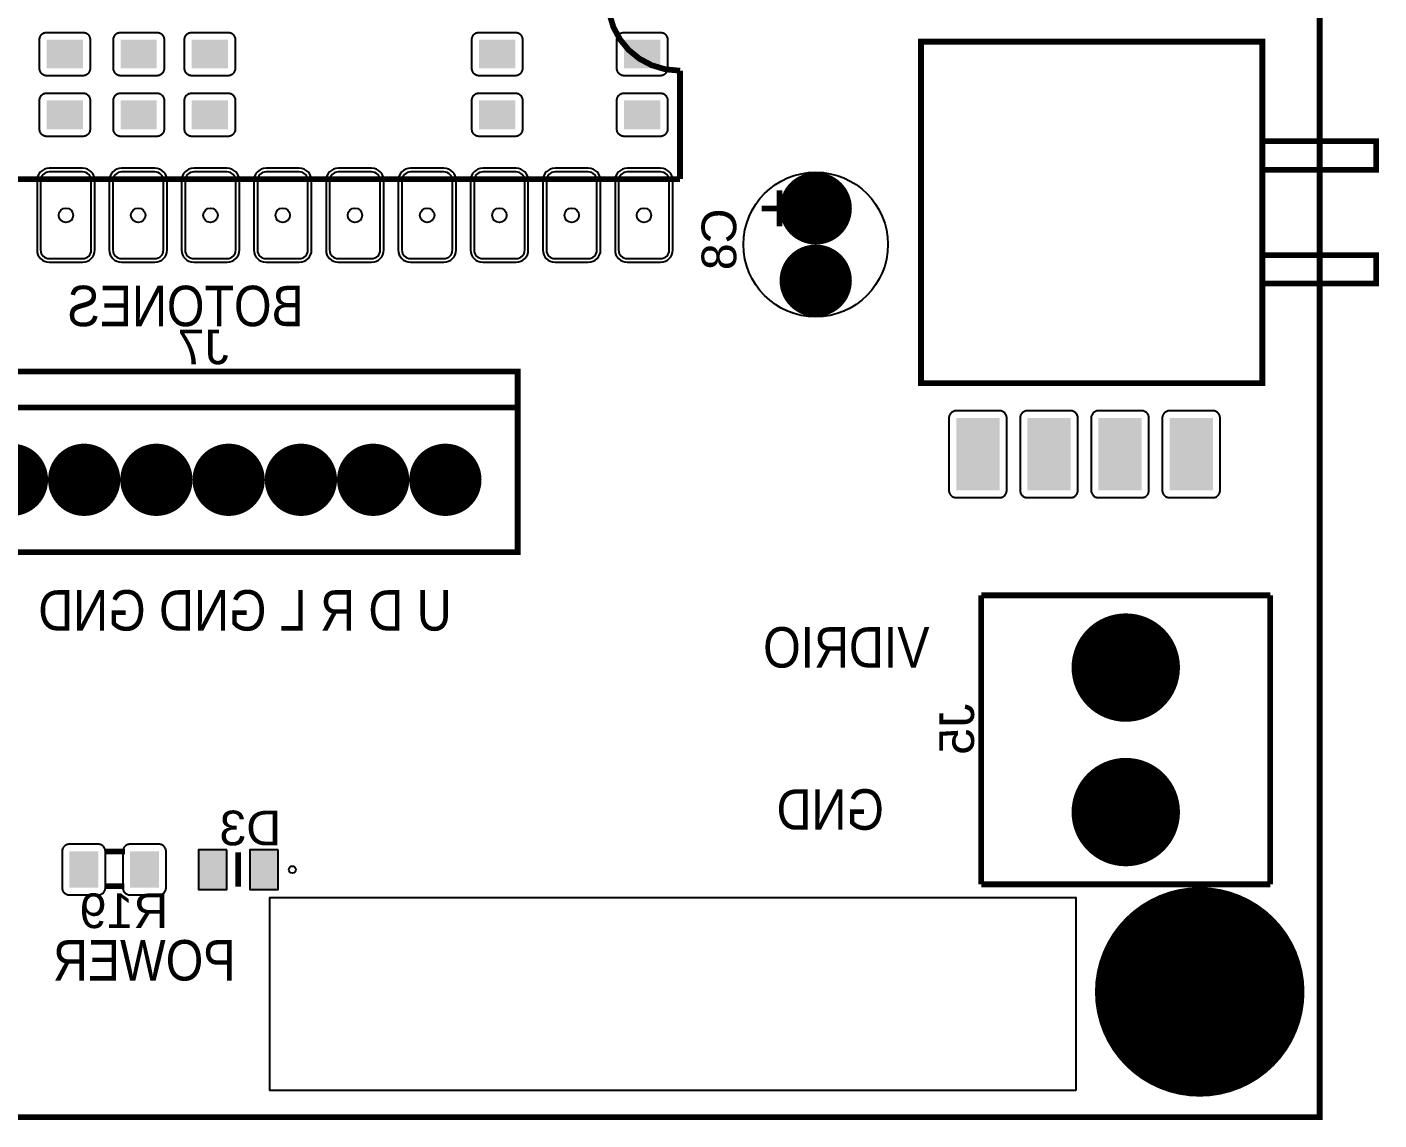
# Model space of a CAD drawing. Header units: inches. Extents: x -2.86 to 2.86, y -1.73 to 1.73.
# Drawn here: x 0.989 to 2.86, y -1.73 to -0.218 of the extents above; entities that cross this region are included whole.
import ezdxf

# ---------------------------------------------------------------- set-up
doc = ezdxf.new("R2010")
doc.units = ezdxf.units.IN
doc.layers.get('0').update_dxf_attribs({"linetype": 'CONTINUOUS'})

# ---------------------------------------------------------------- blocks, each defined once
blk = doc.blocks.new('RPAD')
blk.add_trace([(-0.5, -0.5), (-0.5, 0.5), (0.5, -0.5), (0.5, 0.5)])
blk = doc.blocks.new('EPAD')
at = {"const_width": 0.5}
blk.add_lwpolyline([(-0.25, 0, 1), (0.25, 0, 1)], format="xyb", close=True, dxfattribs=at)

msp = doc.modelspace()

# ---------------------------------------------------------------- linework, layer by layer
for points, const_width in [([(-2.856299, -1.725984), (2.778189, -1.725984), (2.778189, 1.725984), (-2.856299, 1.725984), (-2.856299, -1.725984)], 0.008), ([(-2.856299, -1.725984), (2.778189, -1.725984), (2.778189, 1.725984), (-2.856299, 1.725984), (-2.856299, -1.725984)], 0.008), ([(-2.856299, -1.725984), (2.778189, -1.725984), (2.778189, 1.725984), (-2.856299, 1.725984), (-2.856299, -1.725984)], 0.008), ([(1.792913, -0.177953), (1.794913, -0.198615), (1.800663, -0.217625), (1.809788, -0.234642), (1.821913, -0.249328), (1.836663, -0.261341), (1.853663, -0.270343), (1.872539, -0.275994), (1.892913, -0.277953)], 0.008), ([(1.792913, -0.177953), (1.794913, -0.198615), (1.800663, -0.217625), (1.809788, -0.234642), (1.821913, -0.249328), (1.836663, -0.261341), (1.853663, -0.270343), (1.872539, -0.275994), (1.892913, -0.277953)], 0.008), ([(1.792913, -0.177953), (1.794913, -0.198615), (1.800663, -0.217625), (1.809788, -0.234642), (1.821913, -0.249328), (1.836663, -0.261341), (1.853663, -0.270343), (1.872539, -0.275994), (1.892913, -0.277953)], 0.008), ([(2.226378, -0.710236), (2.698819, -0.710236), (2.698819, -0.237795), (2.226378, -0.237795), (2.226378, -0.710236)], 0.008), ([(2.226378, -0.710236), (2.698819, -0.710236), (2.698819, -0.237795), (2.226378, -0.237795), (2.226378, -0.710236)], 0.008), ([(2.226378, -0.710236), (2.698819, -0.710236), (2.698819, -0.237795), (2.226378, -0.237795), (2.226378, -0.710236)], 0.008), ([(1.892913, -0.427953), (1.892913, -0.277953)], 0.008), ([(1.892913, -0.427953), (1.892913, -0.277953)], 0.008), ([(1.892913, -0.427953), (1.892913, -0.277953)], 0.008), ([(2.698819, -0.414961), (2.856299, -0.414961), (2.856299, -0.375591), (2.698819, -0.375591), (2.698819, -0.414961)], 0.008), ([(2.698819, -0.414961), (2.856299, -0.414961), (2.856299, -0.375591), (2.698819, -0.375591), (2.698819, -0.414961)], 0.008), ([(2.698819, -0.414961), (2.856299, -0.414961), (2.856299, -0.375591), (2.698819, -0.375591), (2.698819, -0.414961)], 0.008), ([(1.892913, -0.427953), (-0.107087, -0.427953)], 0.008), ([(1.892913, -0.427953), (-0.107087, -0.427953)], 0.008), ([(1.892913, -0.427953), (-0.107087, -0.427953)], 0.008), ([(2.030709, -0.443504), (2.030709, -0.493504)], 0.008), ([(2.030709, -0.443504), (2.030709, -0.493504)], 0.008), ([(2.030709, -0.443504), (2.030709, -0.493504)], 0.008), ([(2.005709, -0.468504), (2.055709, -0.468504)], 0.008), ([(2.005709, -0.468504), (2.055709, -0.468504)], 0.008), ([(2.005709, -0.468504), (2.055709, -0.468504)], 0.008), ([(2.698819, -0.572441), (2.856299, -0.572441), (2.856299, -0.533071), (2.698819, -0.533071), (2.698819, -0.572441)], 0.008), ([(2.698819, -0.572441), (2.856299, -0.572441), (2.856299, -0.533071), (2.698819, -0.533071), (2.698819, -0.572441)], 0.008), ([(2.698819, -0.572441), (2.856299, -0.572441), (2.856299, -0.533071), (2.698819, -0.533071), (2.698819, -0.572441)], 0.008), ([(0.76811, -0.944094), (1.66811, -0.944094), (1.66811, -0.694094), (0.76811, -0.694094), (0.76811, -0.944094)], 0.008), ([(0.76811, -0.944094), (1.66811, -0.944094), (1.66811, -0.694094), (0.76811, -0.694094), (0.76811, -0.944094)], 0.008), ([(0.76811, -0.944094), (1.66811, -0.944094), (1.66811, -0.694094), (0.76811, -0.694094), (0.76811, -0.944094)], 0.008), ([(1.66811, -0.744094), (0.76811, -0.744094)], 0.008), ([(1.66811, -0.744094), (0.76811, -0.744094)], 0.008), ([(1.66811, -0.744094), (0.76811, -0.744094)], 0.008), ([(2.309843, -1.003937), (2.709843, -1.003937)], 0.008), ([(2.309843, -1.003937), (2.309843, -1.403937)], 0.008), ([(2.309843, -1.003937), (2.709843, -1.003937)], 0.008), ([(2.309843, -1.003937), (2.309843, -1.403937)], 0.008), ([(2.309843, -1.003937), (2.709843, -1.003937)], 0.008), ([(2.309843, -1.003937), (2.309843, -1.403937)], 0.008), ([(2.709843, -1.003937), (2.709843, -1.403937)], 0.008), ([(2.709843, -1.003937), (2.709843, -1.403937)], 0.008), ([(2.709843, -1.003937), (2.709843, -1.403937)], 0.008), ([(1.096575, -1.358465), (1.124575, -1.358465)], 0.008), ([(1.096575, -1.358465), (1.124575, -1.358465)], 0.008), ([(1.096575, -1.358465), (1.124575, -1.358465)], 0.008), ([(1.281496, -1.359843), (1.281496, -1.407087)], 0.007874), ([(1.281496, -1.359843), (1.281496, -1.407087)], 0.007874), ([(1.281496, -1.359843), (1.281496, -1.407087)], 0.007874), ([(1.096575, -1.406465), (1.123575, -1.406465)], 0.008), ([(1.096575, -1.406465), (1.123575, -1.406465)], 0.008), ([(1.096575, -1.406465), (1.123575, -1.406465)], 0.008), ([(2.309843, -1.403937), (2.709843, -1.403937)], 0.008), ([(2.309843, -1.403937), (2.709843, -1.403937)], 0.008), ([(2.309843, -1.403937), (2.709843, -1.403937)], 0.008)]:
    msp.add_lwpolyline(points, dxfattribs=dict(const_width=const_width))
for points in [[(1.006339, -0.27485), (1.006339, -0.23485), (1.006389, -0.233811), (1.006537, -0.232806), (1.00678, -0.231839), (1.00711, -0.230915), (1.007525, -0.230039), (1.00802, -0.229215), (1.008589, -0.228447), (1.009229, -0.227741), (1.009935, -0.227101), (1.010703, -0.226531), (1.011527, -0.226037), (1.012403, -0.225622), (1.013327, -0.225291), (1.014294, -0.225049), (1.015299, -0.224901), (1.016339, -0.22485), (1.066339, -0.22485), (1.067378, -0.224901), (1.068383, -0.225049), (1.06935, -0.225291), (1.070274, -0.225622), (1.07115, -0.226037), (1.071974, -0.226531), (1.072742, -0.227101), (1.073448, -0.227741), (1.074088, -0.228447), (1.074657, -0.229215), (1.075152, -0.230039), (1.075567, -0.230915), (1.075898, -0.231839), (1.07614, -0.232806), (1.076288, -0.233811), (1.076339, -0.23485), (1.076339, -0.27485), (1.076288, -0.27589), (1.07614, -0.276895), (1.075898, -0.277862), (1.075567, -0.278786), (1.075152, -0.279662), (1.074657, -0.280486), (1.074088, -0.281254), (1.073448, -0.28196), (1.072742, -0.2826), (1.071974, -0.283169), (1.07115, -0.283664), (1.070274, -0.284079), (1.06935, -0.284409), (1.068383, -0.284652), (1.067378, -0.2848), (1.066339, -0.28485), (1.016339, -0.28485), (1.015299, -0.2848), (1.014294, -0.284652), (1.013327, -0.284409), (1.012403, -0.284079), (1.011527, -0.283664), (1.010703, -0.283169), (1.009935, -0.2826), (1.009229, -0.28196), (1.008589, -0.281254), (1.00802, -0.280486), (1.007525, -0.279662), (1.00711, -0.278786), (1.00678, -0.277862), (1.006537, -0.276895), (1.006389, -0.27589), (1.006339, -0.27485)], [(1.108701, -0.27485), (1.108701, -0.23485), (1.108751, -0.233811), (1.1089, -0.232806), (1.109142, -0.231839), (1.109472, -0.230915), (1.109887, -0.230039), (1.110382, -0.229215), (1.110951, -0.228447), (1.111591, -0.227741), (1.112298, -0.227101), (1.113065, -0.226531), (1.113889, -0.226037), (1.114765, -0.225622), (1.115689, -0.225291), (1.116656, -0.225049), (1.117661, -0.224901), (1.118701, -0.22485), (1.168701, -0.22485), (1.16974, -0.224901), (1.170745, -0.225049), (1.171712, -0.225291), (1.172636, -0.225622), (1.173513, -0.226037), (1.174337, -0.226531), (1.175104, -0.227101), (1.17581, -0.227741), (1.17645, -0.228447), (1.17702, -0.229215), (1.177515, -0.230039), (1.177929, -0.230915), (1.17826, -0.231839), (1.178502, -0.232806), (1.17865, -0.233811), (1.178701, -0.23485), (1.178701, -0.27485), (1.17865, -0.27589), (1.178502, -0.276895), (1.17826, -0.277862), (1.177929, -0.278786), (1.177515, -0.279662), (1.17702, -0.280486), (1.17645, -0.281254), (1.17581, -0.28196), (1.175104, -0.2826), (1.174337, -0.283169), (1.173513, -0.283664), (1.172636, -0.284079), (1.171712, -0.284409), (1.170745, -0.284652), (1.16974, -0.2848), (1.168701, -0.28485), (1.118701, -0.28485), (1.117661, -0.2848), (1.116656, -0.284652), (1.115689, -0.284409), (1.114765, -0.284079), (1.113889, -0.283664), (1.113065, -0.283169), (1.112298, -0.2826), (1.111591, -0.28196), (1.110951, -0.281254), (1.110382, -0.280486), (1.109887, -0.279662), (1.109472, -0.278786), (1.109142, -0.277862), (1.1089, -0.276895), (1.108751, -0.27589), (1.108701, -0.27485)], [(1.207126, -0.27485), (1.207126, -0.23485), (1.207176, -0.233811), (1.207325, -0.232806), (1.207567, -0.231839), (1.207898, -0.230915), (1.208312, -0.230039), (1.208807, -0.229215), (1.209376, -0.228447), (1.210017, -0.227741), (1.210723, -0.227101), (1.21149, -0.226531), (1.212314, -0.226037), (1.213191, -0.225622), (1.214115, -0.225291), (1.215081, -0.225049), (1.216087, -0.224901), (1.217126, -0.22485), (1.267126, -0.22485), (1.268165, -0.224901), (1.26917, -0.225049), (1.270137, -0.225291), (1.271061, -0.225622), (1.271938, -0.226037), (1.272762, -0.226531), (1.273529, -0.227101), (1.274235, -0.227741), (1.274876, -0.228447), (1.275445, -0.229215), (1.27594, -0.230039), (1.276354, -0.230915), (1.276685, -0.231839), (1.276927, -0.232806), (1.277076, -0.233811), (1.277126, -0.23485), (1.277126, -0.27485), (1.277076, -0.27589), (1.276927, -0.276895), (1.276685, -0.277862), (1.276354, -0.278786), (1.27594, -0.279662), (1.275445, -0.280486), (1.274876, -0.281254), (1.274235, -0.28196), (1.273529, -0.2826), (1.272762, -0.283169), (1.271938, -0.283664), (1.271061, -0.284079), (1.270137, -0.284409), (1.26917, -0.284652), (1.268165, -0.2848), (1.267126, -0.28485), (1.217126, -0.28485), (1.216087, -0.2848), (1.215081, -0.284652), (1.214115, -0.284409), (1.213191, -0.284079), (1.212314, -0.283664), (1.21149, -0.283169), (1.210723, -0.2826), (1.210017, -0.28196), (1.209376, -0.281254), (1.208807, -0.280486), (1.208312, -0.279662), (1.207898, -0.278786), (1.207567, -0.277862), (1.207325, -0.276895), (1.207176, -0.27589), (1.207126, -0.27485)], [(1.674764, -0.23485), (1.674764, -0.27485), (1.674713, -0.27589), (1.674565, -0.276895), (1.674323, -0.277862), (1.673992, -0.278786), (1.673578, -0.279662), (1.673083, -0.280486), (1.672513, -0.281254), (1.671873, -0.28196), (1.671167, -0.2826), (1.6704, -0.283169), (1.669576, -0.283664), (1.668699, -0.284079), (1.667775, -0.284409), (1.666808, -0.284652), (1.665803, -0.2848), (1.664764, -0.28485), (1.614764, -0.28485), (1.613724, -0.2848), (1.612719, -0.284652), (1.611752, -0.284409), (1.610828, -0.284079), (1.609952, -0.283664), (1.609128, -0.283169), (1.608361, -0.2826), (1.607654, -0.28196), (1.607014, -0.281254), (1.606445, -0.280486), (1.60595, -0.279662), (1.605535, -0.278786), (1.605205, -0.277862), (1.604963, -0.276895), (1.604814, -0.27589), (1.604764, -0.27485), (1.604764, -0.23485), (1.604814, -0.233811), (1.604963, -0.232806), (1.605205, -0.231839), (1.605535, -0.230915), (1.60595, -0.230039), (1.606445, -0.229215), (1.607014, -0.228447), (1.607654, -0.227741), (1.608361, -0.227101), (1.609128, -0.226531), (1.609952, -0.226037), (1.610828, -0.225622), (1.611752, -0.225291), (1.612719, -0.225049), (1.613724, -0.224901), (1.614764, -0.22485), (1.664764, -0.22485), (1.665803, -0.224901), (1.666808, -0.225049), (1.667775, -0.225291), (1.668699, -0.225622), (1.669576, -0.226037), (1.6704, -0.226531), (1.671167, -0.227101), (1.671873, -0.227741), (1.672513, -0.228447), (1.673083, -0.229215), (1.673578, -0.230039), (1.673992, -0.230915), (1.674323, -0.231839), (1.674565, -0.232806), (1.674713, -0.233811), (1.674764, -0.23485)], [(1.805551, -0.27485), (1.805551, -0.23485), (1.805602, -0.233811), (1.80575, -0.232806), (1.805992, -0.231839), (1.806323, -0.230915), (1.806737, -0.230039), (1.807232, -0.229215), (1.807802, -0.228447), (1.808442, -0.227741), (1.809148, -0.227101), (1.809915, -0.226531), (1.810739, -0.226037), (1.811616, -0.225622), (1.81254, -0.225291), (1.813507, -0.225049), (1.814512, -0.224901), (1.815551, -0.22485), (1.865551, -0.22485), (1.866591, -0.224901), (1.867596, -0.225049), (1.868563, -0.225291), (1.869487, -0.225622), (1.870363, -0.226037), (1.871187, -0.226531), (1.871954, -0.227101), (1.872661, -0.227741), (1.873301, -0.228447), (1.87387, -0.229215), (1.874365, -0.230039), (1.87478, -0.230915), (1.87511, -0.231839), (1.875352, -0.232806), (1.875501, -0.233811), (1.875551, -0.23485), (1.875551, -0.27485), (1.875501, -0.27589), (1.875352, -0.276895), (1.87511, -0.277862), (1.87478, -0.278786), (1.874365, -0.279662), (1.87387, -0.280486), (1.873301, -0.281254), (1.872661, -0.28196), (1.871954, -0.2826), (1.871187, -0.283169), (1.870363, -0.283664), (1.869487, -0.284079), (1.868563, -0.284409), (1.867596, -0.284652), (1.866591, -0.2848), (1.865551, -0.28485), (1.815551, -0.28485), (1.814512, -0.2848), (1.813507, -0.284652), (1.81254, -0.284409), (1.811616, -0.284079), (1.810739, -0.283664), (1.809915, -0.283169), (1.809148, -0.2826), (1.808442, -0.28196), (1.807802, -0.281254), (1.807232, -0.280486), (1.806737, -0.279662), (1.806323, -0.278786), (1.805992, -0.277862), (1.80575, -0.276895), (1.805602, -0.27589), (1.805551, -0.27485)], [(1.006339, -0.35885), (1.006339, -0.31885), (1.006389, -0.317811), (1.006537, -0.316806), (1.00678, -0.315839), (1.00711, -0.314915), (1.007525, -0.314039), (1.00802, -0.313215), (1.008589, -0.312447), (1.009229, -0.311741), (1.009935, -0.311101), (1.010703, -0.310531), (1.011527, -0.310037), (1.012403, -0.309622), (1.013327, -0.309291), (1.014294, -0.309049), (1.015299, -0.308901), (1.016339, -0.30885), (1.066339, -0.30885), (1.067378, -0.308901), (1.068383, -0.309049), (1.06935, -0.309291), (1.070274, -0.309622), (1.07115, -0.310037), (1.071974, -0.310531), (1.072742, -0.311101), (1.073448, -0.311741), (1.074088, -0.312447), (1.074657, -0.313215), (1.075152, -0.314039), (1.075567, -0.314915), (1.075898, -0.315839), (1.07614, -0.316806), (1.076288, -0.317811), (1.076339, -0.31885), (1.076339, -0.35885), (1.076288, -0.35989), (1.07614, -0.360895), (1.075898, -0.361862), (1.075567, -0.362786), (1.075152, -0.363662), (1.074657, -0.364486), (1.074088, -0.365254), (1.073448, -0.36596), (1.072742, -0.3666), (1.071974, -0.367169), (1.07115, -0.367664), (1.070274, -0.368079), (1.06935, -0.368409), (1.068383, -0.368652), (1.067378, -0.3688), (1.066339, -0.36885), (1.016339, -0.36885), (1.015299, -0.3688), (1.014294, -0.368652), (1.013327, -0.368409), (1.012403, -0.368079), (1.011527, -0.367664), (1.010703, -0.367169), (1.009935, -0.3666), (1.009229, -0.36596), (1.008589, -0.365254), (1.00802, -0.364486), (1.007525, -0.363662), (1.00711, -0.362786), (1.00678, -0.361862), (1.006537, -0.360895), (1.006389, -0.35989), (1.006339, -0.35885)], [(1.108701, -0.35885), (1.108701, -0.31885), (1.108751, -0.317811), (1.1089, -0.316806), (1.109142, -0.315839), (1.109472, -0.314915), (1.109887, -0.314039), (1.110382, -0.313215), (1.110951, -0.312447), (1.111591, -0.311741), (1.112298, -0.311101), (1.113065, -0.310531), (1.113889, -0.310037), (1.114765, -0.309622), (1.115689, -0.309291), (1.116656, -0.309049), (1.117661, -0.308901), (1.118701, -0.30885), (1.168701, -0.30885), (1.16974, -0.308901), (1.170745, -0.309049), (1.171712, -0.309291), (1.172636, -0.309622), (1.173513, -0.310037), (1.174337, -0.310531), (1.175104, -0.311101), (1.17581, -0.311741), (1.17645, -0.312447), (1.17702, -0.313215), (1.177515, -0.314039), (1.177929, -0.314915), (1.17826, -0.315839), (1.178502, -0.316806), (1.17865, -0.317811), (1.178701, -0.31885), (1.178701, -0.35885), (1.17865, -0.35989), (1.178502, -0.360895), (1.17826, -0.361862), (1.177929, -0.362786), (1.177515, -0.363662), (1.17702, -0.364486), (1.17645, -0.365254), (1.17581, -0.36596), (1.175104, -0.3666), (1.174337, -0.367169), (1.173513, -0.367664), (1.172636, -0.368079), (1.171712, -0.368409), (1.170745, -0.368652), (1.16974, -0.3688), (1.168701, -0.36885), (1.118701, -0.36885), (1.117661, -0.3688), (1.116656, -0.368652), (1.115689, -0.368409), (1.114765, -0.368079), (1.113889, -0.367664), (1.113065, -0.367169), (1.112298, -0.3666), (1.111591, -0.36596), (1.110951, -0.365254), (1.110382, -0.364486), (1.109887, -0.363662), (1.109472, -0.362786), (1.109142, -0.361862), (1.1089, -0.360895), (1.108751, -0.35989), (1.108701, -0.35885)], [(1.207126, -0.35885), (1.207126, -0.31885), (1.207176, -0.317811), (1.207325, -0.316806), (1.207567, -0.315839), (1.207898, -0.314915), (1.208312, -0.314039), (1.208807, -0.313215), (1.209376, -0.312447), (1.210017, -0.311741), (1.210723, -0.311101), (1.21149, -0.310531), (1.212314, -0.310037), (1.213191, -0.309622), (1.214115, -0.309291), (1.215081, -0.309049), (1.216087, -0.308901), (1.217126, -0.30885), (1.267126, -0.30885), (1.268165, -0.308901), (1.26917, -0.309049), (1.270137, -0.309291), (1.271061, -0.309622), (1.271938, -0.310037), (1.272762, -0.310531), (1.273529, -0.311101), (1.274235, -0.311741), (1.274876, -0.312447), (1.275445, -0.313215), (1.27594, -0.314039), (1.276354, -0.314915), (1.276685, -0.315839), (1.276927, -0.316806), (1.277076, -0.317811), (1.277126, -0.31885), (1.277126, -0.35885), (1.277076, -0.35989), (1.276927, -0.360895), (1.276685, -0.361862), (1.276354, -0.362786), (1.27594, -0.363662), (1.275445, -0.364486), (1.274876, -0.365254), (1.274235, -0.36596), (1.273529, -0.3666), (1.272762, -0.367169), (1.271938, -0.367664), (1.271061, -0.368079), (1.270137, -0.368409), (1.26917, -0.368652), (1.268165, -0.3688), (1.267126, -0.36885), (1.217126, -0.36885), (1.216087, -0.3688), (1.215081, -0.368652), (1.214115, -0.368409), (1.213191, -0.368079), (1.212314, -0.367664), (1.21149, -0.367169), (1.210723, -0.3666), (1.210017, -0.36596), (1.209376, -0.365254), (1.208807, -0.364486), (1.208312, -0.363662), (1.207898, -0.362786), (1.207567, -0.361862), (1.207325, -0.360895), (1.207176, -0.35989), (1.207126, -0.35885)], [(1.674764, -0.31885), (1.674764, -0.35885), (1.674713, -0.35989), (1.674565, -0.360895), (1.674323, -0.361862), (1.673992, -0.362786), (1.673578, -0.363662), (1.673083, -0.364486), (1.672513, -0.365254), (1.671873, -0.36596), (1.671167, -0.3666), (1.6704, -0.367169), (1.669576, -0.367664), (1.668699, -0.368079), (1.667775, -0.368409), (1.666808, -0.368652), (1.665803, -0.3688), (1.664764, -0.36885), (1.614764, -0.36885), (1.613724, -0.3688), (1.612719, -0.368652), (1.611752, -0.368409), (1.610828, -0.368079), (1.609952, -0.367664), (1.609128, -0.367169), (1.608361, -0.3666), (1.607654, -0.36596), (1.607014, -0.365254), (1.606445, -0.364486), (1.60595, -0.363662), (1.605535, -0.362786), (1.605205, -0.361862), (1.604963, -0.360895), (1.604814, -0.35989), (1.604764, -0.35885), (1.604764, -0.31885), (1.604814, -0.317811), (1.604963, -0.316806), (1.605205, -0.315839), (1.605535, -0.314915), (1.60595, -0.314039), (1.606445, -0.313215), (1.607014, -0.312447), (1.607654, -0.311741), (1.608361, -0.311101), (1.609128, -0.310531), (1.609952, -0.310037), (1.610828, -0.309622), (1.611752, -0.309291), (1.612719, -0.309049), (1.613724, -0.308901), (1.614764, -0.30885), (1.664764, -0.30885), (1.665803, -0.308901), (1.666808, -0.309049), (1.667775, -0.309291), (1.668699, -0.309622), (1.669576, -0.310037), (1.6704, -0.310531), (1.671167, -0.311101), (1.671873, -0.311741), (1.672513, -0.312447), (1.673083, -0.313215), (1.673578, -0.314039), (1.673992, -0.314915), (1.674323, -0.315839), (1.674565, -0.316806), (1.674713, -0.317811), (1.674764, -0.31885)], [(1.805551, -0.35885), (1.805551, -0.31885), (1.805602, -0.317811), (1.80575, -0.316806), (1.805992, -0.315839), (1.806323, -0.314915), (1.806737, -0.314039), (1.807232, -0.313215), (1.807802, -0.312447), (1.808442, -0.311741), (1.809148, -0.311101), (1.809915, -0.310531), (1.810739, -0.310037), (1.811616, -0.309622), (1.81254, -0.309291), (1.813507, -0.309049), (1.814512, -0.308901), (1.815551, -0.30885), (1.865551, -0.30885), (1.866591, -0.308901), (1.867596, -0.309049), (1.868563, -0.309291), (1.869487, -0.309622), (1.870363, -0.310037), (1.871187, -0.310531), (1.871954, -0.311101), (1.872661, -0.311741), (1.873301, -0.312447), (1.87387, -0.313215), (1.874365, -0.314039), (1.87478, -0.314915), (1.87511, -0.315839), (1.875352, -0.316806), (1.875501, -0.317811), (1.875551, -0.31885), (1.875551, -0.35885), (1.875501, -0.35989), (1.875352, -0.360895), (1.87511, -0.361862), (1.87478, -0.362786), (1.874365, -0.363662), (1.87387, -0.364486), (1.873301, -0.365254), (1.872661, -0.36596), (1.871954, -0.3666), (1.871187, -0.367169), (1.870363, -0.367664), (1.869487, -0.368079), (1.868563, -0.368409), (1.867596, -0.368652), (1.866591, -0.3688), (1.865551, -0.36885), (1.815551, -0.36885), (1.814512, -0.3688), (1.813507, -0.368652), (1.81254, -0.368409), (1.811616, -0.368079), (1.810739, -0.367664), (1.809915, -0.367169), (1.809148, -0.3666), (1.808442, -0.36596), (1.807802, -0.365254), (1.807232, -0.364486), (1.806737, -0.363662), (1.806323, -0.362786), (1.805992, -0.361862), (1.80575, -0.360895), (1.805602, -0.35989), (1.805551, -0.35885)], [(1.065913, -0.412953), (1.019913, -0.412953), (1.016437, -0.413291), (1.013223, -0.414264), (1.010332, -0.41581), (1.007828, -0.417867), (1.005771, -0.420372), (1.004225, -0.423263), (1.003252, -0.426477), (1.002913, -0.429953), (1.002913, -0.525953), (1.003252, -0.529429), (1.004225, -0.532643), (1.005771, -0.535534), (1.007828, -0.538039), (1.010332, -0.540095), (1.013223, -0.541641), (1.016437, -0.542615), (1.019913, -0.542953), (1.065913, -0.542953), (1.069389, -0.542615), (1.072604, -0.541641), (1.075494, -0.540095), (1.077999, -0.538039), (1.080056, -0.535534), (1.081602, -0.532643), (1.082575, -0.529429), (1.082913, -0.525953), (1.082913, -0.429953), (1.082575, -0.426477), (1.081602, -0.423263), (1.080056, -0.420372), (1.077999, -0.417867), (1.075494, -0.41581), (1.072604, -0.414264), (1.069389, -0.413291), (1.065913, -0.412953)], [(1.065913, -0.417953), (1.019913, -0.417953), (1.01746, -0.418191), (1.015191, -0.418878), (1.01315, -0.41997), (1.011382, -0.421422), (1.009931, -0.42319), (1.008839, -0.42523), (1.008152, -0.427499), (1.007913, -0.429953), (1.007913, -0.525953), (1.008152, -0.528406), (1.008839, -0.530676), (1.009931, -0.532716), (1.011382, -0.534484), (1.01315, -0.535936), (1.015191, -0.537027), (1.01746, -0.537714), (1.019913, -0.537953), (1.065913, -0.537953), (1.068367, -0.537714), (1.070636, -0.537027), (1.072676, -0.535936), (1.074444, -0.534484), (1.075896, -0.532716), (1.076987, -0.530676), (1.077674, -0.528406), (1.077913, -0.525953), (1.077913, -0.429953), (1.077674, -0.427499), (1.076987, -0.42523), (1.075896, -0.42319), (1.074444, -0.421422), (1.072676, -0.41997), (1.070636, -0.418878), (1.068367, -0.418191), (1.065913, -0.417953)], [(1.165913, -0.412953), (1.119913, -0.412953), (1.116437, -0.413291), (1.113223, -0.414264), (1.110332, -0.41581), (1.107828, -0.417867), (1.105771, -0.420372), (1.104225, -0.423263), (1.103252, -0.426477), (1.102913, -0.429953), (1.102913, -0.525953), (1.103252, -0.529429), (1.104225, -0.532643), (1.105771, -0.535534), (1.107828, -0.538039), (1.110332, -0.540095), (1.113223, -0.541641), (1.116437, -0.542615), (1.119913, -0.542953), (1.165913, -0.542953), (1.169389, -0.542615), (1.172604, -0.541641), (1.175494, -0.540095), (1.177999, -0.538039), (1.180056, -0.535534), (1.181602, -0.532643), (1.182575, -0.529429), (1.182913, -0.525953), (1.182913, -0.429953), (1.182575, -0.426477), (1.181602, -0.423263), (1.180056, -0.420372), (1.177999, -0.417867), (1.175494, -0.41581), (1.172604, -0.414264), (1.169389, -0.413291), (1.165913, -0.412953)], [(1.165913, -0.417953), (1.119913, -0.417953), (1.11746, -0.418191), (1.115191, -0.418878), (1.11315, -0.41997), (1.111382, -0.421422), (1.109931, -0.42319), (1.108839, -0.42523), (1.108152, -0.427499), (1.107913, -0.429953), (1.107913, -0.525953), (1.108152, -0.528406), (1.108839, -0.530676), (1.109931, -0.532716), (1.111382, -0.534484), (1.11315, -0.535936), (1.115191, -0.537027), (1.11746, -0.537714), (1.119913, -0.537953), (1.165913, -0.537953), (1.168367, -0.537714), (1.170636, -0.537027), (1.172676, -0.535936), (1.174444, -0.534484), (1.175896, -0.532716), (1.176987, -0.530676), (1.177674, -0.528406), (1.177913, -0.525953), (1.177913, -0.429953), (1.177674, -0.427499), (1.176987, -0.42523), (1.175896, -0.42319), (1.174444, -0.421422), (1.172676, -0.41997), (1.170636, -0.418878), (1.168367, -0.418191), (1.165913, -0.417953)], [(1.265913, -0.412953), (1.219913, -0.412953), (1.216437, -0.413291), (1.213223, -0.414264), (1.210332, -0.41581), (1.207828, -0.417867), (1.205771, -0.420372), (1.204225, -0.423263), (1.203252, -0.426477), (1.202913, -0.429953), (1.202913, -0.525953), (1.203252, -0.529429), (1.204225, -0.532643), (1.205771, -0.535534), (1.207828, -0.538039), (1.210332, -0.540095), (1.213223, -0.541641), (1.216437, -0.542615), (1.219913, -0.542953), (1.265913, -0.542953), (1.269389, -0.542615), (1.272604, -0.541641), (1.275494, -0.540095), (1.277999, -0.538039), (1.280056, -0.535534), (1.281602, -0.532643), (1.282575, -0.529429), (1.282913, -0.525953), (1.282913, -0.429953), (1.282575, -0.426477), (1.281602, -0.423263), (1.280056, -0.420372), (1.277999, -0.417867), (1.275494, -0.41581), (1.272604, -0.414264), (1.269389, -0.413291), (1.265913, -0.412953)], [(1.265913, -0.417953), (1.219913, -0.417953), (1.21746, -0.418191), (1.215191, -0.418878), (1.21315, -0.41997), (1.211382, -0.421422), (1.209931, -0.42319), (1.208839, -0.42523), (1.208152, -0.427499), (1.207913, -0.429953), (1.207913, -0.525953), (1.208152, -0.528406), (1.208839, -0.530676), (1.209931, -0.532716), (1.211382, -0.534484), (1.21315, -0.535936), (1.215191, -0.537027), (1.21746, -0.537714), (1.219913, -0.537953), (1.265913, -0.537953), (1.268367, -0.537714), (1.270636, -0.537027), (1.272676, -0.535936), (1.274444, -0.534484), (1.275896, -0.532716), (1.276987, -0.530676), (1.277674, -0.528406), (1.277913, -0.525953), (1.277913, -0.429953), (1.277674, -0.427499), (1.276987, -0.42523), (1.275896, -0.42319), (1.274444, -0.421422), (1.272676, -0.41997), (1.270636, -0.418878), (1.268367, -0.418191), (1.265913, -0.417953)], [(1.365913, -0.412953), (1.319913, -0.412953), (1.316437, -0.413291), (1.313223, -0.414264), (1.310332, -0.41581), (1.307828, -0.417867), (1.305771, -0.420372), (1.304225, -0.423263), (1.303252, -0.426477), (1.302913, -0.429953), (1.302913, -0.525953), (1.303252, -0.529429), (1.304225, -0.532643), (1.305771, -0.535534), (1.307828, -0.538039), (1.310332, -0.540095), (1.313223, -0.541641), (1.316437, -0.542615), (1.319913, -0.542953), (1.365913, -0.542953), (1.369389, -0.542615), (1.372604, -0.541641), (1.375494, -0.540095), (1.377999, -0.538039), (1.380056, -0.535534), (1.381602, -0.532643), (1.382575, -0.529429), (1.382913, -0.525953), (1.382913, -0.429953), (1.382575, -0.426477), (1.381602, -0.423263), (1.380056, -0.420372), (1.377999, -0.417867), (1.375494, -0.41581), (1.372604, -0.414264), (1.369389, -0.413291), (1.365913, -0.412953)], [(1.365913, -0.417953), (1.319913, -0.417953), (1.31746, -0.418191), (1.315191, -0.418878), (1.31315, -0.41997), (1.311382, -0.421422), (1.309931, -0.42319), (1.308839, -0.42523), (1.308152, -0.427499), (1.307913, -0.429953), (1.307913, -0.525953), (1.308152, -0.528406), (1.308839, -0.530676), (1.309931, -0.532716), (1.311382, -0.534484), (1.31315, -0.535936), (1.315191, -0.537027), (1.31746, -0.537714), (1.319913, -0.537953), (1.365913, -0.537953), (1.368367, -0.537714), (1.370636, -0.537027), (1.372676, -0.535936), (1.374444, -0.534484), (1.375896, -0.532716), (1.376987, -0.530676), (1.377674, -0.528406), (1.377913, -0.525953), (1.377913, -0.429953), (1.377674, -0.427499), (1.376987, -0.42523), (1.375896, -0.42319), (1.374444, -0.421422), (1.372676, -0.41997), (1.370636, -0.418878), (1.368367, -0.418191), (1.365913, -0.417953)], [(1.465913, -0.412953), (1.419913, -0.412953), (1.416437, -0.413291), (1.413223, -0.414264), (1.410332, -0.41581), (1.407828, -0.417867), (1.405771, -0.420372), (1.404225, -0.423263), (1.403252, -0.426477), (1.402913, -0.429953), (1.402913, -0.525953), (1.403252, -0.529429), (1.404225, -0.532643), (1.405771, -0.535534), (1.407828, -0.538039), (1.410332, -0.540095), (1.413223, -0.541641), (1.416437, -0.542615), (1.419913, -0.542953), (1.465913, -0.542953), (1.469389, -0.542615), (1.472604, -0.541641), (1.475494, -0.540095), (1.477999, -0.538039), (1.480056, -0.535534), (1.481602, -0.532643), (1.482575, -0.529429), (1.482913, -0.525953), (1.482913, -0.429953), (1.482575, -0.426477), (1.481602, -0.423263), (1.480056, -0.420372), (1.477999, -0.417867), (1.475494, -0.41581), (1.472604, -0.414264), (1.469389, -0.413291), (1.465913, -0.412953)], [(1.465913, -0.417953), (1.419913, -0.417953), (1.41746, -0.418191), (1.415191, -0.418878), (1.41315, -0.41997), (1.411382, -0.421422), (1.409931, -0.42319), (1.408839, -0.42523), (1.408152, -0.427499), (1.407913, -0.429953), (1.407913, -0.525953), (1.408152, -0.528406), (1.408839, -0.530676), (1.409931, -0.532716), (1.411382, -0.534484), (1.41315, -0.535936), (1.415191, -0.537027), (1.41746, -0.537714), (1.419913, -0.537953), (1.465913, -0.537953), (1.468367, -0.537714), (1.470636, -0.537027), (1.472676, -0.535936), (1.474444, -0.534484), (1.475896, -0.532716), (1.476987, -0.530676), (1.477674, -0.528406), (1.477913, -0.525953), (1.477913, -0.429953), (1.477674, -0.427499), (1.476987, -0.42523), (1.475896, -0.42319), (1.474444, -0.421422), (1.472676, -0.41997), (1.470636, -0.418878), (1.468367, -0.418191), (1.465913, -0.417953)], [(1.565913, -0.412953), (1.519913, -0.412953), (1.516437, -0.413291), (1.513223, -0.414264), (1.510332, -0.41581), (1.507828, -0.417867), (1.505771, -0.420372), (1.504225, -0.423263), (1.503252, -0.426477), (1.502913, -0.429953), (1.502913, -0.525953), (1.503252, -0.529429), (1.504225, -0.532643), (1.505771, -0.535534), (1.507828, -0.538039), (1.510332, -0.540095), (1.513223, -0.541641), (1.516437, -0.542615), (1.519913, -0.542953), (1.565913, -0.542953), (1.569389, -0.542615), (1.572604, -0.541641), (1.575494, -0.540095), (1.577999, -0.538039), (1.580056, -0.535534), (1.581602, -0.532643), (1.582575, -0.529429), (1.582913, -0.525953), (1.582913, -0.429953), (1.582575, -0.426477), (1.581602, -0.423263), (1.580056, -0.420372), (1.577999, -0.417867), (1.575494, -0.41581), (1.572604, -0.414264), (1.569389, -0.413291), (1.565913, -0.412953)], [(1.565913, -0.417953), (1.519913, -0.417953), (1.51746, -0.418191), (1.515191, -0.418878), (1.51315, -0.41997), (1.511382, -0.421422), (1.509931, -0.42319), (1.508839, -0.42523), (1.508152, -0.427499), (1.507913, -0.429953), (1.507913, -0.525953), (1.508152, -0.528406), (1.508839, -0.530676), (1.509931, -0.532716), (1.511382, -0.534484), (1.51315, -0.535936), (1.515191, -0.537027), (1.51746, -0.537714), (1.519913, -0.537953), (1.565913, -0.537953), (1.568367, -0.537714), (1.570636, -0.537027), (1.572676, -0.535936), (1.574444, -0.534484), (1.575896, -0.532716), (1.576987, -0.530676), (1.577674, -0.528406), (1.577913, -0.525953), (1.577913, -0.429953), (1.577674, -0.427499), (1.576987, -0.42523), (1.575896, -0.42319), (1.574444, -0.421422), (1.572676, -0.41997), (1.570636, -0.418878), (1.568367, -0.418191), (1.565913, -0.417953)], [(1.665913, -0.412953), (1.619913, -0.412953), (1.616437, -0.413291), (1.613223, -0.414264), (1.610332, -0.41581), (1.607828, -0.417867), (1.605771, -0.420372), (1.604225, -0.423263), (1.603252, -0.426477), (1.602913, -0.429953), (1.602913, -0.525953), (1.603252, -0.529429), (1.604225, -0.532643), (1.605771, -0.535534), (1.607828, -0.538039), (1.610332, -0.540095), (1.613223, -0.541641), (1.616437, -0.542615), (1.619913, -0.542953), (1.665913, -0.542953), (1.669389, -0.542615), (1.672604, -0.541641), (1.675494, -0.540095), (1.677999, -0.538039), (1.680056, -0.535534), (1.681602, -0.532643), (1.682575, -0.529429), (1.682913, -0.525953), (1.682913, -0.429953), (1.682575, -0.426477), (1.681602, -0.423263), (1.680056, -0.420372), (1.677999, -0.417867), (1.675494, -0.41581), (1.672604, -0.414264), (1.669389, -0.413291), (1.665913, -0.412953)], [(1.665913, -0.417953), (1.619913, -0.417953), (1.61746, -0.418191), (1.615191, -0.418878), (1.61315, -0.41997), (1.611382, -0.421422), (1.609931, -0.42319), (1.608839, -0.42523), (1.608152, -0.427499), (1.607913, -0.429953), (1.607913, -0.525953), (1.608152, -0.528406), (1.608839, -0.530676), (1.609931, -0.532716), (1.611382, -0.534484), (1.61315, -0.535936), (1.615191, -0.537027), (1.61746, -0.537714), (1.619913, -0.537953), (1.665913, -0.537953), (1.668367, -0.537714), (1.670636, -0.537027), (1.672676, -0.535936), (1.674444, -0.534484), (1.675896, -0.532716), (1.676987, -0.530676), (1.677674, -0.528406), (1.677913, -0.525953), (1.677913, -0.429953), (1.677674, -0.427499), (1.676987, -0.42523), (1.675896, -0.42319), (1.674444, -0.421422), (1.672676, -0.41997), (1.670636, -0.418878), (1.668367, -0.418191), (1.665913, -0.417953)], [(1.765913, -0.412953), (1.719913, -0.412953), (1.716437, -0.413291), (1.713223, -0.414264), (1.710332, -0.41581), (1.707828, -0.417867), (1.705771, -0.420372), (1.704225, -0.423263), (1.703252, -0.426477), (1.702913, -0.429953), (1.702913, -0.525953), (1.703252, -0.529429), (1.704225, -0.532643), (1.705771, -0.535534), (1.707828, -0.538039), (1.710332, -0.540095), (1.713223, -0.541641), (1.716437, -0.542615), (1.719913, -0.542953), (1.765913, -0.542953), (1.769389, -0.542615), (1.772604, -0.541641), (1.775494, -0.540095), (1.777999, -0.538039), (1.780056, -0.535534), (1.781602, -0.532643), (1.782575, -0.529429), (1.782913, -0.525953), (1.782913, -0.429953), (1.782575, -0.426477), (1.781602, -0.423263), (1.780056, -0.420372), (1.777999, -0.417867), (1.775494, -0.41581), (1.772604, -0.414264), (1.769389, -0.413291), (1.765913, -0.412953)], [(1.765913, -0.417953), (1.719913, -0.417953), (1.71746, -0.418191), (1.715191, -0.418878), (1.71315, -0.41997), (1.711382, -0.421422), (1.709931, -0.42319), (1.708839, -0.42523), (1.708152, -0.427499), (1.707913, -0.429953), (1.707913, -0.525953), (1.708152, -0.528406), (1.708839, -0.530676), (1.709931, -0.532716), (1.711382, -0.534484), (1.71315, -0.535936), (1.715191, -0.537027), (1.71746, -0.537714), (1.719913, -0.537953), (1.765913, -0.537953), (1.768367, -0.537714), (1.770636, -0.537027), (1.772676, -0.535936), (1.774444, -0.534484), (1.775896, -0.532716), (1.776987, -0.530676), (1.777674, -0.528406), (1.777913, -0.525953), (1.777913, -0.429953), (1.777674, -0.427499), (1.776987, -0.42523), (1.775896, -0.42319), (1.774444, -0.421422), (1.772676, -0.41997), (1.770636, -0.418878), (1.768367, -0.418191), (1.765913, -0.417953)], [(1.865913, -0.412953), (1.819913, -0.412953), (1.816437, -0.413291), (1.813223, -0.414264), (1.810332, -0.41581), (1.807828, -0.417867), (1.805771, -0.420372), (1.804225, -0.423263), (1.803252, -0.426477), (1.802913, -0.429953), (1.802913, -0.525953), (1.803252, -0.529429), (1.804225, -0.532643), (1.805771, -0.535534), (1.807828, -0.538039), (1.810332, -0.540095), (1.813223, -0.541641), (1.816437, -0.542615), (1.819913, -0.542953), (1.865913, -0.542953), (1.869389, -0.542615), (1.872604, -0.541641), (1.875494, -0.540095), (1.877999, -0.538039), (1.880056, -0.535534), (1.881602, -0.532643), (1.882575, -0.529429), (1.882913, -0.525953), (1.882913, -0.429953), (1.882575, -0.426477), (1.881602, -0.423263), (1.880056, -0.420372), (1.877999, -0.417867), (1.875494, -0.41581), (1.872604, -0.414264), (1.869389, -0.413291), (1.865913, -0.412953)], [(1.865913, -0.417953), (1.819913, -0.417953), (1.81746, -0.418191), (1.815191, -0.418878), (1.81315, -0.41997), (1.811382, -0.421422), (1.809931, -0.42319), (1.808839, -0.42523), (1.808152, -0.427499), (1.807913, -0.429953), (1.807913, -0.525953), (1.808152, -0.528406), (1.808839, -0.530676), (1.809931, -0.532716), (1.811382, -0.534484), (1.81315, -0.535936), (1.815191, -0.537027), (1.81746, -0.537714), (1.819913, -0.537953), (1.865913, -0.537953), (1.868367, -0.537714), (1.870636, -0.537027), (1.872676, -0.535936), (1.874444, -0.534484), (1.875896, -0.532716), (1.876987, -0.530676), (1.877674, -0.528406), (1.877913, -0.525953), (1.877913, -0.429953), (1.877674, -0.427499), (1.876987, -0.42523), (1.875896, -0.42319), (1.874444, -0.421422), (1.872676, -0.41997), (1.870636, -0.418878), (1.868367, -0.418191), (1.865913, -0.417953)], [(2.335118, -0.748661), (2.275118, -0.748661), (2.274079, -0.748712), (2.273074, -0.74886), (2.272107, -0.749102), (2.271183, -0.749433), (2.270306, -0.749848), (2.269482, -0.750343), (2.268715, -0.750912), (2.268009, -0.751552), (2.267369, -0.752258), (2.266799, -0.753026), (2.266305, -0.75385), (2.26589, -0.754726), (2.265559, -0.75565), (2.265317, -0.756617), (2.265169, -0.757622), (2.265118, -0.758661), (2.265118, -0.858661), (2.265169, -0.859701), (2.265317, -0.860706), (2.265559, -0.861673), (2.26589, -0.862597), (2.266305, -0.863473), (2.266799, -0.864297), (2.267369, -0.865065), (2.268009, -0.865771), (2.268715, -0.866411), (2.269482, -0.86698), (2.270306, -0.867475), (2.271183, -0.86789), (2.272107, -0.86822), (2.273074, -0.868463), (2.274079, -0.868611), (2.275118, -0.868661), (2.335118, -0.868661), (2.336157, -0.868611), (2.337163, -0.868463), (2.33813, -0.86822), (2.339054, -0.86789), (2.33993, -0.867475), (2.340754, -0.86698), (2.341522, -0.866411), (2.342228, -0.865771), (2.342868, -0.865065), (2.343437, -0.864297), (2.343931, -0.863473), (2.344346, -0.862597), (2.344677, -0.861673), (2.344919, -0.860706), (2.345068, -0.859701), (2.345118, -0.858661), (2.345118, -0.758661), (2.345068, -0.757622), (2.344919, -0.756617), (2.344677, -0.75565), (2.344346, -0.754726), (2.343931, -0.75385), (2.343437, -0.753026), (2.342868, -0.752258), (2.342228, -0.751552), (2.341522, -0.750912), (2.340754, -0.750343), (2.33993, -0.749848), (2.339054, -0.749433), (2.33813, -0.749102), (2.337163, -0.74886), (2.336157, -0.748712), (2.335118, -0.748661)], [(2.433543, -0.748661), (2.373543, -0.748661), (2.372504, -0.748712), (2.371499, -0.74886), (2.370532, -0.749102), (2.369608, -0.749433), (2.368731, -0.749848), (2.367907, -0.750343), (2.36714, -0.750912), (2.366434, -0.751552), (2.365794, -0.752258), (2.365224, -0.753026), (2.36473, -0.75385), (2.364315, -0.754726), (2.363984, -0.75565), (2.363742, -0.756617), (2.363594, -0.757622), (2.363543, -0.758661), (2.363543, -0.858661), (2.363594, -0.859701), (2.363742, -0.860706), (2.363984, -0.861673), (2.364315, -0.862597), (2.36473, -0.863473), (2.365224, -0.864297), (2.365794, -0.865065), (2.366434, -0.865771), (2.36714, -0.866411), (2.367907, -0.86698), (2.368731, -0.867475), (2.369608, -0.86789), (2.370532, -0.86822), (2.371499, -0.868463), (2.372504, -0.868611), (2.373543, -0.868661), (2.433543, -0.868661), (2.434583, -0.868611), (2.435588, -0.868463), (2.436555, -0.86822), (2.437479, -0.86789), (2.438355, -0.867475), (2.439179, -0.86698), (2.439947, -0.866411), (2.440653, -0.865771), (2.441293, -0.865065), (2.441862, -0.864297), (2.442357, -0.863473), (2.442772, -0.862597), (2.443102, -0.861673), (2.443344, -0.860706), (2.443493, -0.859701), (2.443543, -0.858661), (2.443543, -0.758661), (2.443493, -0.757622), (2.443344, -0.756617), (2.443102, -0.75565), (2.442772, -0.754726), (2.442357, -0.75385), (2.441862, -0.753026), (2.441293, -0.752258), (2.440653, -0.751552), (2.439947, -0.750912), (2.439179, -0.750343), (2.438355, -0.749848), (2.437479, -0.749433), (2.436555, -0.749102), (2.435588, -0.74886), (2.434583, -0.748712), (2.433543, -0.748661)], [(2.531969, -0.748661), (2.471969, -0.748661), (2.470929, -0.748712), (2.469924, -0.74886), (2.468957, -0.749102), (2.468033, -0.749433), (2.467157, -0.749848), (2.466333, -0.750343), (2.465565, -0.750912), (2.464859, -0.751552), (2.464219, -0.752258), (2.46365, -0.753026), (2.463155, -0.75385), (2.46274, -0.754726), (2.462409, -0.75565), (2.462167, -0.756617), (2.462019, -0.757622), (2.461969, -0.758661), (2.461969, -0.858661), (2.462019, -0.859701), (2.462167, -0.860706), (2.462409, -0.861673), (2.46274, -0.862597), (2.463155, -0.863473), (2.46365, -0.864297), (2.464219, -0.865065), (2.464859, -0.865771), (2.465565, -0.866411), (2.466333, -0.86698), (2.467157, -0.867475), (2.468033, -0.86789), (2.468957, -0.86822), (2.469924, -0.868463), (2.470929, -0.868611), (2.471969, -0.868661), (2.531969, -0.868661), (2.533008, -0.868611), (2.534013, -0.868463), (2.53498, -0.86822), (2.535904, -0.86789), (2.53678, -0.867475), (2.537604, -0.86698), (2.538372, -0.866411), (2.539078, -0.865771), (2.539718, -0.865065), (2.540287, -0.864297), (2.540782, -0.863473), (2.541197, -0.862597), (2.541528, -0.861673), (2.54177, -0.860706), (2.541918, -0.859701), (2.541969, -0.858661), (2.541969, -0.758661), (2.541918, -0.757622), (2.54177, -0.756617), (2.541528, -0.75565), (2.541197, -0.754726), (2.540782, -0.75385), (2.540287, -0.753026), (2.539718, -0.752258), (2.539078, -0.751552), (2.538372, -0.750912), (2.537604, -0.750343), (2.53678, -0.749848), (2.535904, -0.749433), (2.53498, -0.749102), (2.534013, -0.74886), (2.533008, -0.748712), (2.531969, -0.748661)], [(2.630394, -0.748661), (2.570394, -0.748661), (2.569354, -0.748712), (2.568349, -0.74886), (2.567382, -0.749102), (2.566458, -0.749433), (2.565582, -0.749848), (2.564758, -0.750343), (2.56399, -0.750912), (2.563284, -0.751552), (2.562644, -0.752258), (2.562075, -0.753026), (2.56158, -0.75385), (2.561165, -0.754726), (2.560835, -0.75565), (2.560593, -0.756617), (2.560444, -0.757622), (2.560394, -0.758661), (2.560394, -0.858661), (2.560444, -0.859701), (2.560593, -0.860706), (2.560835, -0.861673), (2.561165, -0.862597), (2.56158, -0.863473), (2.562075, -0.864297), (2.562644, -0.865065), (2.563284, -0.865771), (2.56399, -0.866411), (2.564758, -0.86698), (2.565582, -0.867475), (2.566458, -0.86789), (2.567382, -0.86822), (2.568349, -0.868463), (2.569354, -0.868611), (2.570394, -0.868661), (2.630394, -0.868661), (2.631433, -0.868611), (2.632438, -0.868463), (2.633405, -0.86822), (2.634329, -0.86789), (2.635206, -0.867475), (2.63603, -0.86698), (2.636797, -0.866411), (2.637503, -0.865771), (2.638143, -0.865065), (2.638713, -0.864297), (2.639207, -0.863473), (2.639622, -0.862597), (2.639953, -0.861673), (2.640195, -0.860706), (2.640343, -0.859701), (2.640394, -0.858661), (2.640394, -0.758661), (2.640343, -0.757622), (2.640195, -0.756617), (2.639953, -0.75565), (2.639622, -0.754726), (2.639207, -0.75385), (2.638713, -0.753026), (2.638143, -0.752258), (2.637503, -0.751552), (2.636797, -0.750912), (2.63603, -0.750343), (2.635206, -0.749848), (2.634329, -0.749433), (2.633405, -0.749102), (2.632438, -0.74886), (2.631433, -0.748712), (2.630394, -0.748661)], [(1.047575, -1.418465), (1.087575, -1.418465), (1.088614, -1.418414), (1.089619, -1.418266), (1.090586, -1.418024), (1.09151, -1.417693), (1.092387, -1.417278), (1.093211, -1.416783), (1.093978, -1.416214), (1.094684, -1.415574), (1.095324, -1.414868), (1.095894, -1.4141), (1.096388, -1.413276), (1.096803, -1.4124), (1.097134, -1.411476), (1.097376, -1.410509), (1.097524, -1.409504), (1.097575, -1.408465), (1.097575, -1.358465), (1.097524, -1.357425), (1.097376, -1.35642), (1.097134, -1.355453), (1.096803, -1.354529), (1.096388, -1.353653), (1.095894, -1.352829), (1.095324, -1.352061), (1.094684, -1.351355), (1.093978, -1.350715), (1.093211, -1.350146), (1.092387, -1.349651), (1.09151, -1.349236), (1.090586, -1.348906), (1.089619, -1.348663), (1.088614, -1.348515), (1.087575, -1.348465), (1.047575, -1.348465), (1.046535, -1.348515), (1.04553, -1.348663), (1.044563, -1.348906), (1.043639, -1.349236), (1.042763, -1.349651), (1.041939, -1.350146), (1.041171, -1.350715), (1.040465, -1.351355), (1.039825, -1.352061), (1.039256, -1.352829), (1.038761, -1.353653), (1.038346, -1.354529), (1.038016, -1.355453), (1.037774, -1.35642), (1.037625, -1.357425), (1.037575, -1.358465), (1.037575, -1.408465), (1.037625, -1.409504), (1.037774, -1.410509), (1.038016, -1.411476), (1.038346, -1.4124), (1.038761, -1.413276), (1.039256, -1.4141), (1.039825, -1.414868), (1.040465, -1.415574), (1.041171, -1.416214), (1.041939, -1.416783), (1.042763, -1.417278), (1.043639, -1.417693), (1.044563, -1.418024), (1.04553, -1.418266), (1.046535, -1.418414), (1.047575, -1.418465)], [(1.131575, -1.418465), (1.171575, -1.418465), (1.172614, -1.418414), (1.173619, -1.418266), (1.174586, -1.418024), (1.17551, -1.417693), (1.176387, -1.417278), (1.177211, -1.416783), (1.177978, -1.416214), (1.178684, -1.415574), (1.179324, -1.414868), (1.179894, -1.4141), (1.180388, -1.413276), (1.180803, -1.4124), (1.181134, -1.411476), (1.181376, -1.410509), (1.181524, -1.409504), (1.181575, -1.408465), (1.181575, -1.358465), (1.181524, -1.357425), (1.181376, -1.35642), (1.181134, -1.355453), (1.180803, -1.354529), (1.180388, -1.353653), (1.179894, -1.352829), (1.179324, -1.352061), (1.178684, -1.351355), (1.177978, -1.350715), (1.177211, -1.350146), (1.176387, -1.349651), (1.17551, -1.349236), (1.174586, -1.348906), (1.173619, -1.348663), (1.172614, -1.348515), (1.171575, -1.348465), (1.131575, -1.348465), (1.130535, -1.348515), (1.12953, -1.348663), (1.128563, -1.348906), (1.127639, -1.349236), (1.126763, -1.349651), (1.125939, -1.350146), (1.125171, -1.350715), (1.124465, -1.351355), (1.123825, -1.352061), (1.123256, -1.352829), (1.122761, -1.353653), (1.122346, -1.354529), (1.122016, -1.355453), (1.121774, -1.35642), (1.121625, -1.357425), (1.121575, -1.358465), (1.121575, -1.408465), (1.121625, -1.409504), (1.121774, -1.410509), (1.122016, -1.411476), (1.122346, -1.4124), (1.122761, -1.413276), (1.123256, -1.4141), (1.123825, -1.414868), (1.124465, -1.415574), (1.125171, -1.416214), (1.125939, -1.416783), (1.126763, -1.417278), (1.127639, -1.417693), (1.128563, -1.418024), (1.12953, -1.418266), (1.130535, -1.418414), (1.131575, -1.418465)], [(1.265563, -1.355965), (1.226563, -1.355965), (1.226563, -1.410965), (1.265563, -1.410965), (1.265563, -1.355965)], [(1.336429, -1.355965), (1.297429, -1.355965), (1.297429, -1.410965), (1.336429, -1.410965), (1.336429, -1.355965)]]:
    msp.add_lwpolyline(points, close=True)
msp.add_lwpolyline([(2.440691, -1.689084), (1.325179, -1.689084), (1.325179, -1.422092), (2.440691, -1.422092), (2.440691, -1.689084)])
for centre, radius in [((2.080709, -0.518504), 0.1), ((2.080709, -0.518504), 0.1), ((2.080709, -0.518504), 0.1), ((2.080709, -0.468504), 0.025), ((1.042913, -0.477953), 0.01), ((1.142913, -0.477953), 0.01), ((1.242913, -0.477953), 0.01), ((1.342913, -0.477953), 0.01), ((1.442913, -0.477953), 0.01), ((1.542913, -0.477953), 0.01), ((1.642913, -0.477953), 0.01), ((1.742913, -0.477953), 0.01), ((1.842913, -0.477953), 0.01), ((2.080709, -0.568504), 0.025), ((1.06811, -0.844095), 0.01), ((1.16811, -0.844095), 0.01), ((1.26811, -0.844095), 0.01), ((1.36811, -0.844095), 0.01), ((1.46811, -0.844095), 0.01), ((1.56811, -0.844095), 0.01), ((2.509843, -1.103937), 0.03), ((2.509843, -1.303937), 0.03), ((1.356299, -1.383465), 0.004921), ((1.356299, -1.383465), 0.004921), ((1.356299, -1.383465), 0.004921), ((2.612205, -1.552756), 0.03)]:
    msp.add_circle(centre, radius)

# ---------------------------------------------------------------- block references
at = {"xscale": 0.04, "yscale": 0.05}
for p, rotation in [((1.041339, -0.25485), 90), ((1.143701, -0.25485), 90), ((1.242126, -0.25485), 90), ((1.639764, -0.25485), -90), ((1.840551, -0.25485), 90), ((1.041339, -0.33885), 90), ((1.143701, -0.33885), 90), ((1.242126, -0.33885), 90), ((1.639764, -0.33885), -90), ((1.840551, -0.33885), 90), ((1.067575, -1.383465), 180), ((1.151575, -1.383465), 180)]:
    msp.add_blockref('RPAD', p, dxfattribs=dict(at, rotation=rotation))
for name, p, xscale, yscale in [('EPAD', (2.080709, -0.468504), 0.1, 0.1), ('EPAD', (2.080709, -0.468504), 0.08, 0.08), ('EPAD', (2.080709, -0.568504), 0.1, 0.1), ('EPAD', (2.080709, -0.568504), 0.08, 0.08), ('RPAD', (2.305118, -0.808661), 0.06, 0.1), ('RPAD', (2.403543, -0.808661), 0.06, 0.1), ('RPAD', (2.501969, -0.808661), 0.06, 0.1), ('RPAD', (2.600394, -0.808661), 0.06, 0.1), ('EPAD', (0.96811, -0.844094), 0.1, 0.1), ('EPAD', (0.96811, -0.844094), 0.08, 0.08), ('EPAD', (1.06811, -0.844094), 0.1, 0.1), ('EPAD', (1.06811, -0.844094), 0.08, 0.08), ('EPAD', (1.16811, -0.844094), 0.1, 0.1), ('EPAD', (1.16811, -0.844094), 0.08, 0.08), ('EPAD', (1.26811, -0.844094), 0.1, 0.1), ('EPAD', (1.26811, -0.844094), 0.08, 0.08), ('EPAD', (1.36811, -0.844094), 0.1, 0.1), ('EPAD', (1.36811, -0.844094), 0.08, 0.08), ('EPAD', (1.46811, -0.844094), 0.1, 0.1), ('EPAD', (1.46811, -0.844094), 0.08, 0.08), ('EPAD', (1.56811, -0.844094), 0.1, 0.1), ('EPAD', (1.56811, -0.844094), 0.08, 0.08), ('EPAD', (2.509843, -1.103937), 0.15, 0.15), ('EPAD', (2.509843, -1.103937), 0.12, 0.12), ('EPAD', (2.509843, -1.303937), 0.15, 0.15), ('EPAD', (2.509843, -1.303937), 0.12, 0.12), ('RPAD', (1.246063, -1.383465), 0.039, 0.055), ('RPAD', (1.316929, -1.383465), 0.039, 0.055), ('EPAD', (2.612205, -1.552756), 0.29, 0.29), ('EPAD', (2.612205, -1.552756), 0.25, 0.25)]:
    msp.add_blockref(name, p, dxfattribs=dict(xscale=xscale, yscale=yscale))

# ---------------------------------------------------------------- texts
at = {"text_generation_flag": 2, "width": 1.041667}
for s, p in [('C8', (1.970709, -0.468504)), ('C8', (1.970709, -0.468504)), ('C8', (1.970709, -0.468504)), ('J5', (2.299843, -1.153937)), ('J5', (2.299843, -1.153937)), ('J5', (2.299843, -1.153937))]:
    msp.add_text(s, height=0.048, rotation=90, dxfattribs=at).set_placement(p)
at = {"text_generation_flag": 2}
for s, height, width, p in [('BOTONES', 0.056, 0.892857, (1.372047, -0.631504)), ('BOTONES', 0.056, 0.892857, (1.372047, -0.631504)), ('BOTONES', 0.056, 0.892857, (1.372047, -0.631504)), ('J7', 0.048, 1.041667, (1.26811, -0.684094)), ('J7', 0.048, 1.041667, (1.26811, -0.684094)), ('J7', 0.048, 1.041667, (1.26811, -0.684094)), ('U D R L GND GND', 0.056, 0.892857, (1.576772, -1.052764)), ('U D R L GND GND', 0.056, 0.892857, (1.576772, -1.052764)), ('U D R L GND GND', 0.056, 0.892857, (1.576772, -1.052764)), ('VIDRIO', 0.056, 0.892857, (2.238189, -1.103945)), ('VIDRIO', 0.056, 0.892857, (2.238189, -1.103945)), ('VIDRIO', 0.056, 0.892857, (2.238189, -1.103945)), ('GND', 0.056, 0.892857, (2.175197, -1.328354)), ('GND', 0.056, 0.892857, (2.175197, -1.328354)), ('GND', 0.056, 0.892857, (2.175197, -1.328354)), ('D3', 0.048, 1.041667, (1.340846, -1.349906)), ('D3', 0.048, 1.041667, (1.340846, -1.349906)), ('D3', 0.048, 1.041667, (1.340846, -1.349906)), ('R19', 0.048, 1.041667, (1.184575, -1.464465)), ('R19', 0.048, 1.041667, (1.184575, -1.464465)), ('R19', 0.048, 1.041667, (1.184575, -1.464465)), ('POWER', 0.056, 0.892857, (1.277559, -1.537016)), ('POWER', 0.056, 0.892857, (1.277559, -1.537016)), ('POWER', 0.056, 0.892857, (1.277559, -1.537016))]:
    msp.add_text(s, height=height, dxfattribs=dict(at, width=width)).set_placement(p)

doc.saveas('drawing.dxf')
